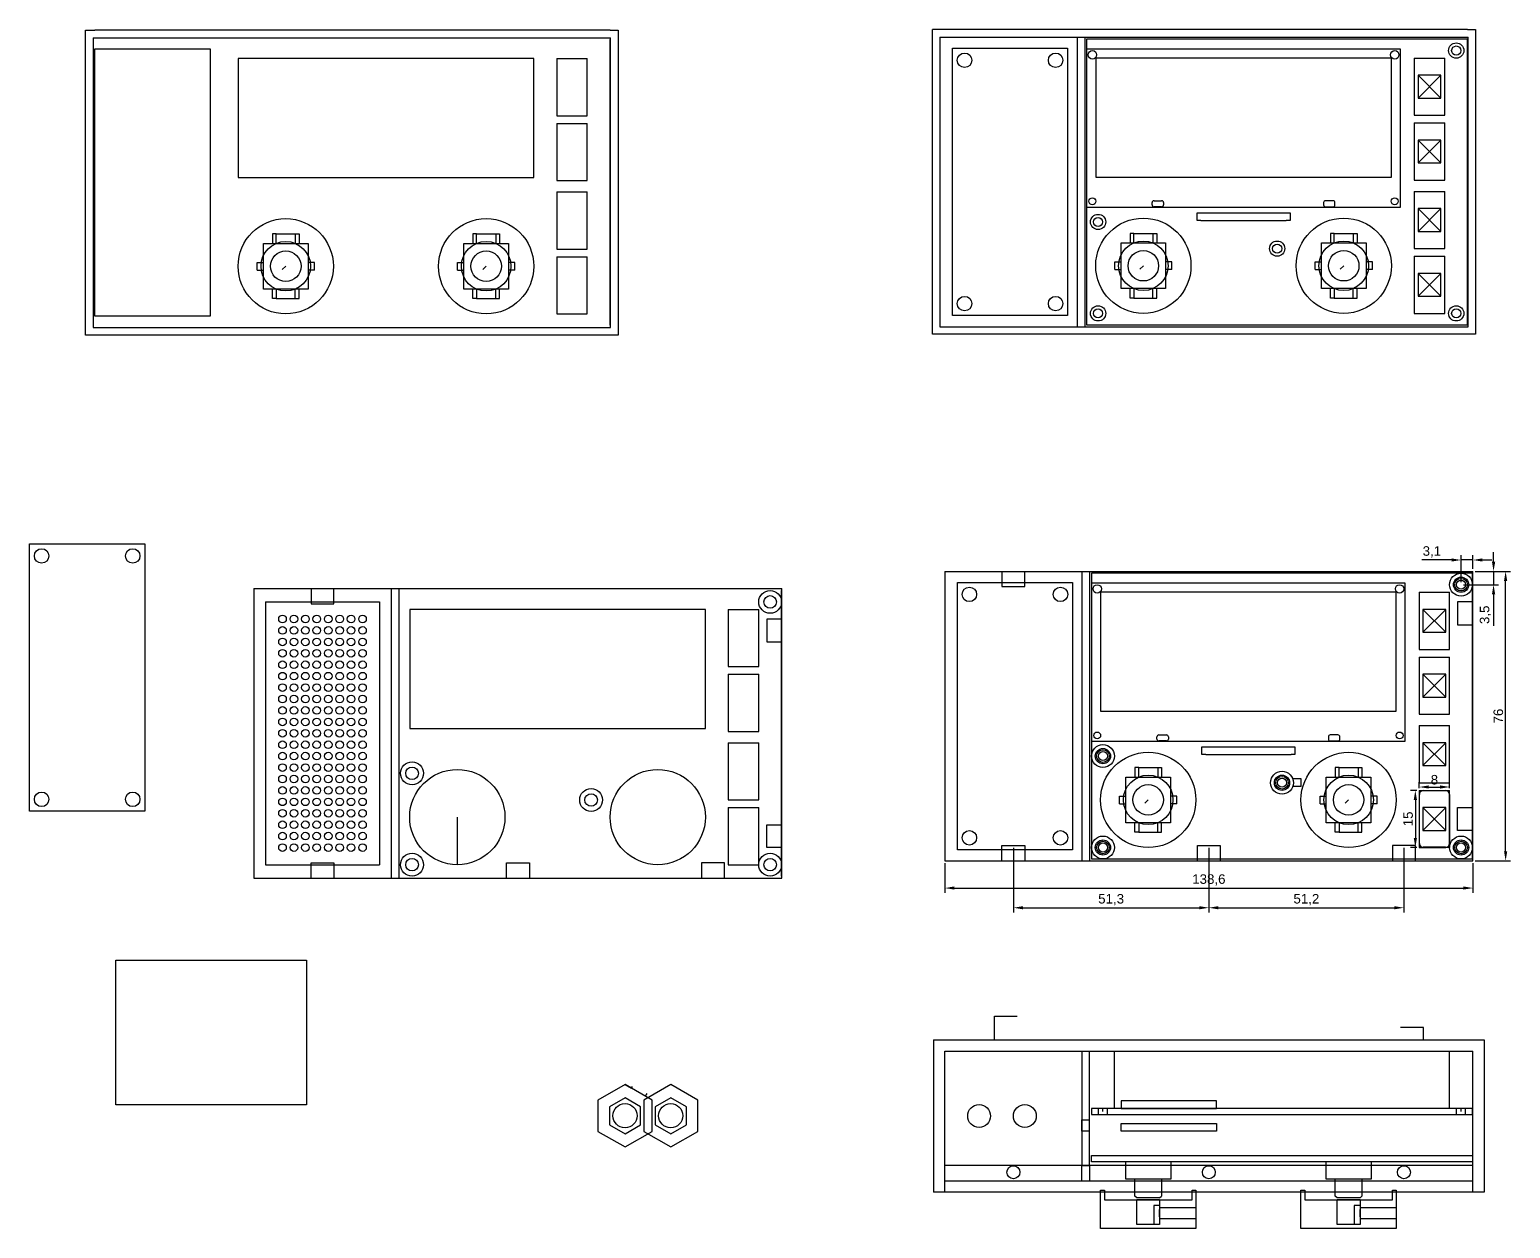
# Model space of a CAD drawing. Header units: millimetres. Extents: x 553 to 1191, y 572 to 952.
# Drawn here: x 553 to 941.6, y 572.1 to 886.8 of the extents above; entities that cross this region are included whole.
import ezdxf

# ---------------------------------------------------------------- set-up
doc = ezdxf.new("R2010")
doc.units = ezdxf.units.MM
doc.styles.get("Standard").update_dxf_attribs({"font": 'arial.ttf'})
doc.dimstyles.new('ISO-25', dxfattribs={"dimtxt": 2.5, "dimasz": 2.5, "dimexe": 1.25, "dimexo": 0.625, "dimtad": 1, "dimtxsty": 'Standard', "dimcen": 2.5, "dimadec": 0, "dimazin": 0, "dimtfac": 1, "dimtmove": 0, "dimatfit": 3, "dimfxl": 1, "dimarcsym": 0})

# ---------------------------------------------------------------- blocks, each defined once
blk = doc.blocks.new('*U3')
blk.add_circle((0, 0), 1)
blk = doc.blocks.new('*U4')
at = {"color": 0, "linetype": 'ByBlock', "lineweight": -2, "transparency": 16777216}
for p in [(0, 60), (3, 60), (6, 60), (9, 60), (12, 60), (15, 60), (18, 60), (21, 60), (0, 57), (0, 54), (3, 57), (3, 54), (6, 57), (6, 54), (9, 57), (9, 54), (12, 57), (12, 54), (15, 57), (15, 54), (18, 57), (18, 54), (21, 57), (21, 54), (0, 51), (3, 51), (6, 51), (9, 51), (12, 51), (15, 51), (18, 51), (21, 51), (0, 48), (3, 48), (6, 48), (9, 48), (12, 48), (15, 48), (18, 48), (21, 48), (0, 45), (0, 42), (3, 45), (3, 42), (6, 45), (6, 42), (9, 45), (9, 42), (12, 45), (12, 42), (15, 45), (15, 42), (18, 45), (18, 42), (21, 45), (21, 42), (0, 39), (3, 39), (6, 39), (9, 39), (12, 39), (15, 39), (18, 39), (21, 39), (0, 36), (3, 36), (6, 36), (9, 36), (12, 36), (15, 36), (18, 36), (21, 36), (0, 33), (3, 33), (6, 33), (9, 33), (12, 33), (15, 33), (18, 33), (21, 33), (0, 30), (0, 27), (3, 30), (3, 27), (6, 30), (6, 27), (9, 30), (9, 27), (12, 30), (12, 27), (15, 30), (15, 27), (18, 30), (18, 27), (21, 30), (21, 27), (0, 24), (3, 24), (6, 24), (9, 24), (12, 24), (15, 24), (18, 24), (21, 24), (0, 21), (3, 21), (6, 21), (9, 21), (12, 21), (15, 21), (18, 21), (21, 21), (0, 18), (0, 15), (3, 18), (3, 15), (6, 18), (6, 15), (9, 18), (9, 15), (12, 18), (12, 15), (15, 18), (15, 15), (18, 18), (18, 15), (21, 18), (21, 15), (0, 12), (3, 12), (6, 12), (9, 12), (12, 12), (15, 12), (18, 12), (21, 12), (0, 9), (3, 9), (6, 9), (9, 9), (12, 9), (15, 9), (18, 9), (21, 9), (0, 6), (0, 3), (3, 6), (3, 3), (6, 6), (6, 3), (9, 6), (9, 3), (12, 6), (12, 3), (15, 6), (15, 3), (18, 6), (18, 3), (21, 6), (21, 3), (0, 0), (3, 0), (6, 0), (9, 0), (12, 0), (15, 0), (18, 0), (21, 0)]:
    blk.add_blockref('*U3', p, dxfattribs=at)
blk = doc.blocks.new('*D5')
at = {"color": 0, "lineweight": -2, "transparency": 16777216}
for p, q in [((793.19, 667.97), (793.19, 660.19)), ((931.79, 667.97), (931.79, 660.19)), ((795.69, 661.44), (929.29, 661.44))]:
    blk.add_line(p, q, dxfattribs=at)
at = {"color": 0, "transparency": 16777216}
for points in [[(795.69, 661.86), (795.69, 661.03), (793.19, 661.44)], [(929.29, 661.86), (929.29, 661.03), (931.79, 661.44)]]:
    blk.add_solid(points, dxfattribs=at)
at = {"layer": 'Defpoints', "color": 0, "transparency": 16777216}
for p in [(793.19, 668.59), (931.79, 668.59), (931.79, 661.44)]:
    blk.add_point(p, dxfattribs=at)
at = {"color": 0, "transparency": 16777216, "insert": (862.49, 663.57), "char_height": 2.5, "attachment_point": 5}
blk.add_mtext('138,6', dxfattribs=at)
blk = doc.blocks.new('*D6')
at = {"color": 0, "lineweight": -2, "transparency": 16777216}
for p, q in [((932.41, 744.59), (941.63, 744.59)), ((940.38, 671.09), (940.38, 742.09)), ((932.41, 668.59), (941.63, 668.59))]:
    blk.add_line(p, q, dxfattribs=at)
at = {"color": 0, "transparency": 16777216}
for points in [[(939.97, 742.09), (940.8, 742.09), (940.38, 744.59)], [(939.97, 671.09), (940.8, 671.09), (940.38, 668.59)]]:
    blk.add_solid(points, dxfattribs=at)
at = {"layer": 'Defpoints', "color": 0, "transparency": 16777216}
for p in [(931.79, 744.59), (940.38, 744.59), (931.79, 668.59)]:
    blk.add_point(p, dxfattribs=at)
at = {"color": 0, "transparency": 16777216, "insert": (938.48, 706.59), "char_height": 2.5, "attachment_point": 5, "rotation": 90}
blk.add_mtext('76', dxfattribs=at)
blk = doc.blocks.new('*D9')
at = {"color": 0, "lineweight": -2, "transparency": 16777216}
for p, q in [((811.19, 671.97), (811.19, 655.02)), ((862.49, 671.97), (862.49, 655.02)), ((813.69, 656.27), (859.99, 656.27))]:
    blk.add_line(p, q, dxfattribs=at)
at = {"color": 0, "transparency": 16777216}
for points in [[(813.69, 656.69), (813.69, 655.86), (811.19, 656.27)], [(859.99, 656.69), (859.99, 655.86), (862.49, 656.27)]]:
    blk.add_solid(points, dxfattribs=at)
at = {"layer": 'Defpoints', "color": 0, "transparency": 16777216}
for p in [(811.19, 672.59), (862.49, 672.59), (862.49, 656.27)]:
    blk.add_point(p, dxfattribs=at)
at = {"color": 0, "transparency": 16777216, "insert": (836.84, 658.4), "char_height": 2.5, "attachment_point": 5}
blk.add_mtext('51,3', dxfattribs=at)
blk = doc.blocks.new('*D10')
at = {"color": 0, "lineweight": -2, "transparency": 16777216}
for p, q in [((862.49, 671.97), (862.49, 655.02)), ((913.69, 671.97), (913.69, 655.02)), ((864.99, 656.27), (911.19, 656.27))]:
    blk.add_line(p, q, dxfattribs=at)
at = {"color": 0, "transparency": 16777216}
for points in [[(864.99, 656.69), (864.99, 655.86), (862.49, 656.27)], [(911.19, 656.69), (911.19, 655.86), (913.69, 656.27)]]:
    blk.add_solid(points, dxfattribs=at)
at = {"layer": 'Defpoints', "color": 0, "transparency": 16777216}
for p in [(862.49, 672.59), (913.69, 672.59), (913.69, 656.27)]:
    blk.add_point(p, dxfattribs=at)
at = {"color": 0, "transparency": 16777216, "insert": (888.09, 658.4), "char_height": 2.5, "attachment_point": 5}
blk.add_mtext('51,2', dxfattribs=at)
blk = doc.blocks.new('*D11')
at = {"color": 0, "lineweight": -2, "transparency": 16777216}
for p, q in [((926.19, 747.57), (918.37, 747.57)), ((928.69, 741.71), (928.69, 748.82)), ((931.79, 747.57), (928.69, 747.57)), ((931.79, 745.21), (931.79, 748.82)), ((934.29, 747.57), (936.79, 747.57))]:
    blk.add_line(p, q, dxfattribs=at)
at = {"color": 0, "transparency": 16777216}
for points in [[(926.19, 747.99), (926.19, 747.16), (928.69, 747.57)], [(934.29, 747.99), (934.29, 747.16), (931.79, 747.57)]]:
    blk.add_solid(points, dxfattribs=at)
at = {"layer": 'Defpoints', "color": 0, "transparency": 16777216}
for p in [(928.69, 747.57), (931.79, 744.59), (928.69, 741.09)]:
    blk.add_point(p, dxfattribs=at)
at = {"color": 0, "transparency": 16777216, "insert": (921.03, 749.7), "char_height": 2.5, "attachment_point": 5}
blk.add_mtext('3,1', dxfattribs=at)
blk = doc.blocks.new('*D12')
at = {"color": 0, "lineweight": -2, "transparency": 16777216}
for p, q in [((937.22, 747.09), (937.22, 749.59)), ((932.41, 744.59), (938.47, 744.59)), ((937.22, 744.59), (937.22, 741.09)), ((929.31, 741.09), (938.47, 741.09)), ((937.22, 738.59), (937.22, 730.27))]:
    blk.add_line(p, q, dxfattribs=at)
at = {"color": 0, "transparency": 16777216}
for points in [[(936.8, 747.09), (937.64, 747.09), (937.22, 744.59)], [(936.8, 738.59), (937.64, 738.59), (937.22, 741.09)]]:
    blk.add_solid(points, dxfattribs=at)
at = {"layer": 'Defpoints', "color": 0, "transparency": 16777216}
for p in [(931.79, 744.59), (928.69, 741.09), (937.22, 741.09)]:
    blk.add_point(p, dxfattribs=at)
at = {"color": 0, "transparency": 16777216, "insert": (935.09, 733.18), "char_height": 2.5, "attachment_point": 5, "rotation": 90}
blk.add_mtext('3,5', dxfattribs=at)
blk = doc.blocks.new('*D14')
at = {"color": 0, "lineweight": -2, "transparency": 16777216}
for p, q in [((917.69, 687.71), (917.69, 689.22)), ((920.19, 687.97), (923.19, 687.97)), ((925.69, 687.71), (925.69, 689.22))]:
    blk.add_line(p, q, dxfattribs=at)
at = {"color": 0, "transparency": 16777216}
for points in [[(920.19, 688.39), (920.19, 687.56), (917.69, 687.97)], [(923.19, 688.39), (923.19, 687.56), (925.69, 687.97)]]:
    blk.add_solid(points, dxfattribs=at)
at = {"layer": 'Defpoints', "color": 0, "transparency": 16777216}
for p in [(925.69, 687.97), (917.69, 687.09), (925.69, 687.09)]:
    blk.add_point(p, dxfattribs=at)
at = {"color": 0, "transparency": 16777216, "insert": (921.69, 689.87), "char_height": 2.5, "attachment_point": 5}
blk.add_mtext('8', dxfattribs=at)
blk = doc.blocks.new('*D15')
at = {"color": 0, "lineweight": -2, "transparency": 16777216}
for p, q in [((917.06, 687.09), (915.44, 687.09)), ((916.69, 684.59), (916.69, 674.59)), ((917.06, 672.09), (915.44, 672.09))]:
    blk.add_line(p, q, dxfattribs=at)
at = {"color": 0, "transparency": 16777216}
for points in [[(916.27, 684.59), (917.11, 684.59), (916.69, 687.09)], [(916.27, 674.59), (917.11, 674.59), (916.69, 672.09)]]:
    blk.add_solid(points, dxfattribs=at)
at = {"layer": 'Defpoints', "color": 0, "transparency": 16777216}
for p in [(917.69, 687.09), (916.69, 672.09), (917.69, 672.09)]:
    blk.add_point(p, dxfattribs=at)
at = {"color": 0, "transparency": 16777216, "insert": (914.79, 679.59), "char_height": 2.5, "attachment_point": 5, "rotation": 90}
blk.add_mtext('15', dxfattribs=at)

msp = doc.modelspace()

# ---------------------------------------------------------------- linework, layer by layer
for p, q in [((567.627, 806.608), (567.627, 886.694)), ((567.627, 886.694), (570.127, 886.694)), ((705.327, 886.694), (570.127, 886.694)), ((705.327, 886.694), (707.427, 886.694)), ((707.427, 886.694), (707.427, 809.108)), ((930.418, 886.817), (789.918, 886.817)), ((789.918, 806.821), (789.918, 886.817)), ((930.418, 886.817), (932.518, 886.817)), ((932.518, 886.817), (932.518, 809.231)), ((569.627, 884.694), (705.427, 884.694)), ((569.627, 884.694), (569.627, 808.608)), ((705.327, 809.194), (705.327, 884.194)), ((705.427, 808.608), (705.427, 884.694)), ((791.918, 884.817), (930.518, 884.817)), ((791.918, 884.817), (791.918, 808.821)), ((827.918, 884.817), (827.918, 808.821)), ((829.918, 884.817), (829.918, 808.821)), ((830.418, 884.317), (830.418, 809.317)), ((930.418, 884.317), (830.418, 884.317)), ((930.418, 809.317), (930.418, 884.317)), ((930.518, 808.821), (930.518, 884.817)), ((570.127, 881.794), (600.327, 881.794)), ((570.127, 811.594), (570.127, 881.794)), ((600.327, 881.794), (600.327, 811.594)), ((685.307, 879.194), (607.707, 879.194)), ((607.707, 879.194), (607.707, 847.994)), ((685.307, 847.994), (685.307, 879.194)), ((691.327, 879.194), (699.327, 879.194)), ((691.327, 879.194), (691.327, 864.194)), ((699.327, 864.194), (699.327, 879.194)), ((795.218, 881.917), (825.418, 881.917)), ((795.218, 811.717), (795.218, 881.917)), ((825.418, 881.917), (825.418, 811.717)), ((912.778, 881.697), (830.418, 881.697)), ((830.418, 881.697), (830.418, 840.237)), ((910.398, 879.317), (832.798, 879.317)), ((832.798, 879.317), (832.798, 848.117)), ((910.398, 848.117), (910.398, 879.317)), ((912.778, 840.237), (912.778, 881.697)), ((916.418, 879.317), (924.418, 879.317)), ((916.418, 879.317), (916.418, 864.317)), ((924.418, 864.317), (924.418, 879.317)), ((923.418, 874.817), (917.418, 874.817)), ((917.418, 874.817), (917.418, 868.817)), ((923.418, 868.817), (917.418, 874.817)), ((917.418, 868.817), (923.418, 874.817)), ((923.418, 868.817), (923.418, 874.817)), ((917.418, 868.817), (923.418, 868.817)), ((691.327, 864.194), (699.327, 864.194)), ((691.327, 864.194), (699.327, 864.194)), ((916.418, 864.317), (924.418, 864.317)), ((916.418, 864.317), (924.418, 864.317)), ((691.327, 862.194), (699.327, 862.194)), ((691.327, 862.194), (691.327, 847.194)), ((699.327, 847.194), (699.327, 862.194)), ((916.418, 862.317), (924.418, 862.317)), ((916.418, 862.317), (916.418, 847.317)), ((924.418, 847.317), (924.418, 862.317)), ((923.418, 857.817), (917.418, 857.817)), ((917.418, 857.817), (917.418, 851.817)), ((923.418, 851.817), (917.418, 857.817)), ((917.418, 851.817), (923.418, 857.817)), ((923.418, 851.817), (923.418, 857.817)), ((917.418, 851.817), (923.418, 851.817)), ((607.707, 847.994), (685.307, 847.994)), ((832.798, 848.117), (910.398, 848.117)), ((916.418, 847.317), (924.418, 847.317)), ((916.418, 847.317), (924.418, 847.317)), ((691.327, 847.194), (699.327, 847.194)), ((691.327, 847.194), (699.327, 847.194)), ((691.327, 844.194), (699.327, 844.194)), ((691.327, 844.194), (691.327, 829.194)), ((699.327, 829.194), (699.327, 844.194)), ((916.418, 844.317), (924.418, 844.317)), ((916.418, 844.317), (916.418, 829.317)), ((924.418, 829.317), (924.418, 844.317)), ((830.418, 840.237), (912.778, 840.237)), ((847.598, 840.787), (847.598, 841.387)), ((848.098, 841.887), (850.098, 841.887)), ((850.098, 840.287), (848.098, 840.287)), ((850.598, 841.387), (850.598, 840.787)), ((892.598, 841.387), (892.598, 840.787)), ((895.098, 841.887), (893.098, 841.887)), ((893.098, 840.287), (895.098, 840.287)), ((895.598, 840.787), (895.598, 841.387)), ((923.418, 839.817), (917.418, 839.817)), ((917.418, 839.817), (917.418, 833.817)), ((923.418, 833.817), (917.418, 839.817)), ((917.418, 833.817), (923.418, 839.817)), ((923.418, 833.817), (923.418, 839.817)), ((859.398, 836.737), (859.398, 838.737)), ((859.398, 838.737), (883.798, 838.737)), ((860.398, 836.737), (859.398, 836.737)), ((860.398, 836.737), (882.798, 836.737)), ((883.798, 836.737), (882.798, 836.737)), ((883.798, 838.737), (883.798, 836.737)), ((617.707, 833.194), (616.707, 833.194)), ((616.707, 833.194), (616.707, 830.694)), ((617.707, 830.694), (617.707, 833.194)), ((617.707, 833.194), (622.707, 833.194)), ((622.707, 833.194), (622.707, 830.694)), ((622.707, 833.194), (623.707, 833.194)), ((623.707, 833.194), (623.707, 830.694)), ((670.307, 833.194), (669.307, 833.194)), ((669.307, 833.194), (669.307, 830.694)), ((670.307, 830.694), (670.307, 833.194)), ((670.307, 833.194), (675.307, 833.194)), ((675.307, 833.194), (675.307, 830.694)), ((675.307, 833.194), (676.307, 833.194)), ((676.307, 833.194), (676.307, 830.694)), ((842.798, 833.317), (841.798, 833.317)), ((841.798, 833.317), (841.798, 830.817)), ((842.798, 830.817), (842.798, 833.317)), ((842.798, 833.317), (847.798, 833.317)), ((847.798, 833.317), (847.798, 830.817)), ((847.798, 833.317), (848.798, 833.317)), ((848.798, 833.317), (848.798, 830.817)), ((895.398, 833.317), (894.398, 833.317)), ((894.398, 833.317), (894.398, 830.817)), ((895.398, 830.817), (895.398, 833.317)), ((895.398, 833.317), (900.398, 833.317)), ((900.398, 833.317), (900.398, 830.817)), ((900.398, 833.317), (901.398, 833.317)), ((901.398, 833.317), (901.398, 830.817)), ((917.418, 833.817), (923.418, 833.817)), ((614.357, 830.694), (626.057, 830.694)), ((614.357, 818.694), (614.357, 830.694)), ((626.057, 830.694), (626.057, 818.694)), ((666.957, 830.694), (678.657, 830.694)), ((666.957, 818.694), (666.957, 830.694)), ((678.657, 830.694), (678.657, 818.694)), ((691.327, 829.194), (699.327, 829.194)), ((691.327, 829.194), (699.327, 829.194)), ((839.448, 830.817), (851.148, 830.817)), ((839.448, 818.817), (839.448, 830.817)), ((851.148, 830.817), (851.148, 818.817)), ((892.048, 830.817), (903.748, 830.817)), ((892.048, 818.817), (892.048, 830.817)), ((903.748, 830.817), (903.748, 818.817)), ((916.418, 829.317), (924.418, 829.317)), ((916.418, 829.317), (924.418, 829.317)), ((612.707, 823.694), (612.707, 825.694)), ((612.707, 825.694), (614.357, 825.694)), ((620.207, 824.694), (619.291, 823.814)), ((627.707, 825.694), (626.057, 825.694)), ((627.707, 823.694), (627.707, 825.694)), ((665.307, 823.694), (665.307, 825.694)), ((665.307, 825.694), (666.957, 825.694)), ((672.807, 824.694), (671.891, 823.814)), ((680.307, 825.694), (678.657, 825.694)), ((680.307, 823.694), (680.307, 825.694)), ((691.327, 827.194), (699.327, 827.194)), ((691.327, 827.194), (691.327, 812.194)), ((699.327, 812.194), (699.327, 827.194)), ((837.798, 823.817), (837.798, 825.817)), ((837.798, 825.817), (839.448, 825.817)), ((845.298, 824.817), (844.382, 823.937)), ((852.798, 825.817), (851.148, 825.817)), ((852.798, 823.817), (852.798, 825.817)), ((890.398, 823.817), (890.398, 825.817)), ((890.398, 825.817), (892.048, 825.817)), ((897.898, 824.817), (896.982, 823.937)), ((905.398, 825.817), (903.748, 825.817)), ((905.398, 823.817), (905.398, 825.817)), ((916.418, 827.317), (924.418, 827.317)), ((916.418, 827.317), (916.418, 812.317)), ((924.418, 812.317), (924.418, 827.317)), ((612.707, 823.694), (614.357, 823.694)), ((627.707, 823.694), (626.057, 823.694)), ((665.307, 823.694), (666.957, 823.694)), ((680.307, 823.694), (678.657, 823.694)), ((837.798, 823.817), (839.448, 823.817)), ((852.798, 823.817), (851.148, 823.817)), ((890.398, 823.817), (892.048, 823.817)), ((905.398, 823.817), (903.748, 823.817)), ((923.418, 822.817), (917.418, 822.817)), ((917.418, 822.817), (917.418, 816.817)), ((923.418, 816.817), (917.418, 822.817)), ((917.418, 816.817), (923.418, 822.817)), ((923.418, 816.817), (923.418, 822.817)), ((626.057, 818.694), (614.357, 818.694)), ((616.707, 816.194), (616.707, 818.694)), ((617.707, 816.194), (616.707, 816.194)), ((617.707, 818.694), (617.707, 816.194)), ((617.707, 816.194), (622.707, 816.194)), ((622.707, 816.194), (622.707, 818.694)), ((622.707, 816.194), (623.707, 816.194)), ((623.707, 816.194), (623.707, 818.694)), ((678.657, 818.694), (666.957, 818.694)), ((669.307, 816.194), (669.307, 818.694)), ((670.307, 816.194), (669.307, 816.194)), ((670.307, 818.694), (670.307, 816.194)), ((670.307, 816.194), (675.307, 816.194)), ((675.307, 816.194), (675.307, 818.694)), ((675.307, 816.194), (676.307, 816.194)), ((676.307, 816.194), (676.307, 818.694)), ((851.148, 818.817), (839.448, 818.817)), ((841.798, 816.317), (841.798, 818.817)), ((842.798, 816.317), (841.798, 816.317)), ((842.798, 818.817), (842.798, 816.317)), ((842.798, 816.317), (847.798, 816.317)), ((847.798, 816.317), (847.798, 818.817)), ((847.798, 816.317), (848.798, 816.317)), ((848.798, 816.317), (848.798, 818.817)), ((903.748, 818.817), (892.048, 818.817)), ((894.398, 816.317), (894.398, 818.817)), ((895.398, 816.317), (894.398, 816.317)), ((895.398, 818.817), (895.398, 816.317)), ((895.398, 816.317), (900.398, 816.317)), ((900.398, 816.317), (900.398, 818.817)), ((900.398, 816.317), (901.398, 816.317)), ((901.398, 816.317), (901.398, 818.817)), ((917.418, 816.817), (923.418, 816.817)), ((916.418, 812.317), (924.418, 812.317)), ((569.627, 808.608), (705.427, 808.608)), ((600.327, 811.594), (570.127, 811.594)), ((691.327, 812.194), (699.327, 812.194)), ((707.427, 809.108), (707.427, 806.608)), ((791.918, 808.821), (930.518, 808.821)), ((825.418, 811.717), (795.218, 811.717)), ((830.418, 809.317), (930.418, 809.317)), ((932.518, 809.231), (932.518, 806.821)), ((570.127, 806.608), (567.627, 806.608)), ((707.427, 806.608), (570.127, 806.608)), ((932.518, 806.821), (789.918, 806.821)), ((552.973, 751.785), (583.173, 751.785)), ((552.973, 681.585), (552.973, 751.785)), ((583.173, 751.785), (583.173, 681.585)), ((793.189, 744.587), (931.789, 744.587)), ((793.189, 744.587), (793.189, 668.591)), ((808.189, 744.587), (808.189, 740.587)), ((814.189, 740.587), (814.189, 744.587)), ((829.189, 744.587), (829.189, 668.591)), ((831.189, 744.587), (831.189, 668.591)), ((831.689, 744.087), (831.689, 669.087)), ((931.689, 744.087), (831.689, 744.087)), ((931.689, 669.087), (931.689, 744.087)), ((931.789, 668.591), (931.789, 744.587)), ((611.85, 740.071), (750.45, 740.071)), ((611.85, 740.071), (611.85, 664.075)), ((626.85, 740.071), (626.85, 736.071)), ((632.85, 736.071), (632.85, 740.071)), ((647.85, 740.071), (647.85, 664.075)), ((649.85, 740.071), (649.85, 664.075)), ((750.35, 664.571), (750.35, 739.571)), ((750.45, 664.075), (750.45, 740.071)), ((796.489, 741.687), (826.689, 741.687)), ((796.489, 671.487), (796.489, 741.687)), ((808.189, 740.587), (814.189, 740.587)), ((826.689, 741.687), (826.689, 671.487)), ((914.049, 741.467), (831.689, 741.467)), ((831.689, 741.467), (831.689, 700.007)), ((911.669, 739.087), (834.069, 739.087)), ((834.069, 739.087), (834.069, 707.887)), ((911.669, 707.887), (911.669, 739.087)), ((914.049, 700.007), (914.049, 741.467)), ((917.689, 739.087), (925.689, 739.087)), ((917.689, 739.087), (917.689, 724.087)), ((925.689, 724.087), (925.689, 739.087)), ((614.85, 736.575), (614.85, 667.575)), ((614.85, 736.575), (644.85, 736.575)), ((626.85, 736.071), (632.85, 736.071)), ((644.85, 736.575), (644.85, 667.571)), ((730.33, 734.571), (652.73, 734.571)), ((652.73, 734.571), (652.73, 703.371)), ((730.33, 703.371), (730.33, 734.571)), ((736.35, 734.571), (744.35, 734.571)), ((736.35, 734.571), (736.35, 719.571)), ((744.35, 719.571), (744.35, 734.571)), ((924.689, 734.587), (918.689, 734.587)), ((918.689, 734.587), (918.689, 728.587)), ((924.689, 728.587), (918.689, 734.587)), ((918.689, 728.587), (924.689, 734.587)), ((924.689, 728.587), (924.689, 734.587)), ((931.789, 736.587), (927.789, 736.587)), ((927.789, 736.587), (927.789, 730.587)), ((750.45, 732.071), (746.45, 732.071)), ((746.45, 732.071), (746.45, 726.071)), ((918.689, 728.587), (924.689, 728.587)), ((927.789, 730.587), (931.789, 730.587)), ((746.45, 726.071), (750.45, 726.071)), ((917.689, 724.087), (925.689, 724.087)), ((917.689, 724.087), (925.689, 724.087)), ((736.35, 719.571), (744.35, 719.571)), ((736.35, 719.571), (744.35, 719.571)), ((917.689, 722.087), (925.689, 722.087)), ((917.689, 722.087), (917.689, 707.087)), ((925.689, 707.087), (925.689, 722.087)), ((736.35, 717.571), (744.35, 717.571)), ((736.35, 717.571), (736.35, 702.571)), ((744.35, 702.571), (744.35, 717.571)), ((924.689, 717.587), (918.689, 717.587)), ((918.689, 717.587), (918.689, 711.587)), ((924.689, 711.587), (918.689, 717.587)), ((918.689, 711.587), (924.689, 717.587)), ((924.689, 711.587), (924.689, 717.587)), ((918.689, 711.587), (924.689, 711.587)), ((834.069, 707.887), (911.669, 707.887)), ((917.689, 707.087), (925.689, 707.087)), ((917.689, 707.087), (925.689, 707.087)), ((917.689, 704.087), (925.689, 704.087)), ((917.689, 704.087), (917.689, 689.087)), ((925.689, 689.087), (925.689, 704.087)), ((652.73, 703.371), (730.33, 703.371)), ((736.35, 702.571), (744.35, 702.571)), ((736.35, 702.571), (744.35, 702.571)), ((831.689, 700.007), (914.049, 700.007)), ((848.869, 700.557), (848.869, 701.157)), ((849.369, 701.657), (851.369, 701.657)), ((851.369, 700.057), (849.369, 700.057)), ((851.869, 701.157), (851.869, 700.557)), ((893.869, 701.157), (893.869, 700.557)), ((896.369, 701.657), (894.369, 701.657)), ((894.369, 700.057), (896.369, 700.057)), ((896.869, 700.557), (896.869, 701.157)), ((736.35, 699.571), (744.35, 699.571)), ((736.35, 699.571), (736.35, 684.571)), ((744.35, 684.571), (744.35, 699.571)), ((860.669, 696.507), (860.669, 698.507)), ((860.669, 698.507), (885.069, 698.507)), ((861.669, 696.507), (860.669, 696.507)), ((861.669, 696.507), (884.069, 696.507)), ((885.069, 696.507), (884.069, 696.507)), ((885.069, 698.507), (885.069, 696.507)), ((924.689, 699.587), (918.689, 699.587)), ((918.689, 699.587), (918.689, 693.587)), ((924.689, 693.587), (918.689, 699.587)), ((918.689, 693.587), (924.689, 699.587)), ((924.689, 693.587), (924.689, 699.587)), ((844.069, 693.087), (843.069, 693.087)), ((843.069, 693.087), (843.069, 690.587)), ((844.069, 690.587), (844.069, 693.087)), ((844.069, 693.087), (849.069, 693.087)), ((849.069, 693.087), (849.069, 690.587)), ((849.069, 693.087), (850.069, 693.087)), ((850.069, 693.087), (850.069, 690.587)), ((896.669, 693.087), (895.669, 693.087)), ((895.669, 693.087), (895.669, 690.587)), ((896.669, 690.587), (896.669, 693.087)), ((896.669, 693.087), (901.669, 693.087)), ((901.669, 693.087), (901.669, 690.587)), ((901.669, 693.087), (902.669, 693.087)), ((902.669, 693.087), (902.669, 690.587)), ((918.689, 693.587), (924.689, 693.587)), ((840.719, 690.587), (852.419, 690.587)), ((840.719, 678.587), (840.719, 690.587)), ((852.419, 690.587), (852.419, 678.587)), ((886.689, 690.087), (884.518, 690.087)), ((886.689, 688.087), (884.518, 688.087)), ((886.689, 688.087), (886.689, 690.087)), ((893.319, 690.587), (905.019, 690.587)), ((893.319, 678.587), (893.319, 690.587)), ((905.019, 690.587), (905.019, 678.587)), ((917.689, 689.087), (925.689, 689.087)), ((917.689, 689.087), (925.689, 689.087)), ((736.35, 684.571), (744.35, 684.571)), ((736.35, 684.571), (744.35, 684.571)), ((839.069, 683.587), (839.069, 685.587)), ((839.069, 685.587), (840.719, 685.587)), ((846.569, 684.587), (845.654, 683.707)), ((854.069, 685.587), (852.419, 685.587)), ((854.069, 683.587), (854.069, 685.587)), ((891.669, 683.587), (891.669, 685.587)), ((891.669, 685.587), (893.319, 685.587)), ((899.169, 684.587), (898.254, 683.707)), ((906.669, 685.587), (905.019, 685.587)), ((906.669, 683.587), (906.669, 685.587)), ((917.689, 687.087), (925.689, 687.087)), ((917.689, 687.087), (917.689, 672.087)), ((917.739, 673.137), (917.739, 686.037)), ((918.739, 687.037), (924.639, 687.037)), ((925.639, 686.037), (925.639, 673.137)), ((925.689, 673.087), (925.689, 687.087)), ((583.173, 681.585), (552.973, 681.585)), ((736.35, 682.571), (744.35, 682.571)), ((736.35, 682.571), (736.35, 667.571)), ((744.35, 667.571), (744.35, 682.571)), ((839.069, 683.587), (840.719, 683.587)), ((854.069, 683.587), (852.419, 683.587)), ((891.669, 683.587), (893.319, 683.587)), ((906.669, 683.587), (905.019, 683.587)), ((924.689, 682.587), (918.689, 682.587)), ((918.689, 682.587), (918.689, 676.587)), ((924.689, 676.587), (918.689, 682.587)), ((918.689, 676.587), (924.689, 682.587)), ((924.689, 676.587), (924.689, 682.587)), ((927.789, 676.591), (927.789, 682.591)), ((927.789, 682.591), (931.789, 682.591)), ((665.23, 680.071), (665.23, 667.571)), ((746.45, 672.075), (746.45, 678.075)), ((746.45, 678.075), (750.45, 678.075)), ((852.419, 678.587), (840.719, 678.587)), ((843.069, 676.087), (843.069, 678.587)), ((844.069, 678.587), (844.069, 676.087)), ((849.069, 676.087), (849.069, 678.587)), ((850.069, 676.087), (850.069, 678.587)), ((905.019, 678.587), (893.319, 678.587)), ((895.669, 676.087), (895.669, 678.587)), ((896.669, 678.587), (896.669, 676.087)), ((901.669, 676.087), (901.669, 678.587)), ((902.669, 676.087), (902.669, 678.587)), ((918.689, 676.587), (924.689, 676.587)), ((931.789, 676.591), (927.789, 676.591)), ((808.189, 668.591), (808.189, 672.591)), ((808.189, 672.591), (814.189, 672.591)), ((814.189, 672.591), (814.189, 668.591)), ((844.069, 676.087), (843.069, 676.087)), ((844.069, 676.087), (849.069, 676.087)), ((849.069, 676.087), (850.069, 676.087)), ((859.489, 668.591), (859.489, 672.591)), ((859.489, 672.591), (865.489, 672.591)), ((865.489, 672.591), (865.489, 668.591)), ((896.669, 676.087), (895.669, 676.087)), ((896.669, 676.087), (901.669, 676.087)), ((901.669, 676.087), (902.669, 676.087)), ((916.689, 672.591), (910.689, 672.591)), ((910.689, 672.591), (910.689, 668.591)), ((916.689, 668.591), (916.689, 672.591)), ((925.689, 673.087), (925.689, 672.087)), ((750.45, 672.075), (746.45, 672.075)), ((793.189, 668.591), (931.789, 668.591)), ((793.189, 668.591), (829.189, 668.591)), ((826.689, 671.487), (796.489, 671.487)), ((831.689, 669.087), (931.689, 669.087)), ((917.689, 672.087), (924.689, 672.087)), ((924.639, 672.137), (918.739, 672.137)), ((925.689, 672.087), (924.689, 672.087)), ((614.85, 667.575), (644.85, 667.575)), ((626.85, 664.075), (626.85, 668.075)), ((626.85, 668.075), (632.85, 668.075)), ((632.85, 668.075), (632.85, 664.075)), ((678.15, 664.075), (678.15, 668.075)), ((678.15, 668.075), (684.15, 668.075)), ((684.15, 668.075), (684.15, 664.075)), ((735.35, 668.075), (729.35, 668.075)), ((729.35, 668.075), (729.35, 664.075)), ((735.35, 664.075), (735.35, 668.075)), ((736.35, 667.571), (744.35, 667.571)), ((611.85, 664.075), (750.45, 664.075)), ((611.85, 664.075), (647.85, 664.075)), ((575.607, 642.521), (625.607, 642.521)), ((575.607, 604.521), (575.607, 642.521)), ((625.607, 642.521), (625.607, 604.521)), ((806.189, 621.591), (806.189, 627.798)), ((806.189, 627.798), (812.189, 627.798)), ((918.789, 624.857), (912.789, 624.857)), ((918.789, 621.591), (918.789, 624.857)), ((790.189, 621.591), (934.789, 621.591)), ((790.189, 621.591), (790.189, 581.591)), ((793.189, 581.591), (793.189, 618.591)), ((793.189, 618.591), (931.789, 618.591)), ((829.189, 618.591), (829.189, 588.591)), ((831.189, 588.591), (831.189, 618.591)), ((837.689, 603.591), (837.689, 618.591)), ((925.689, 603.591), (925.689, 618.591)), ((931.789, 581.591), (931.789, 618.591)), ((934.789, 621.591), (934.789, 581.591)), ((625.607, 604.521), (575.607, 604.521)), ((931.689, 603.591), (831.689, 603.591)), ((831.689, 603.591), (831.689, 601.991)), ((833.489, 601.991), (833.489, 603.591)), ((834.689, 602.791), (834.689, 603.591)), ((835.889, 601.991), (835.889, 603.591)), ((864.489, 605.591), (839.489, 605.591)), ((839.489, 605.591), (839.489, 603.591)), ((839.489, 603.591), (864.489, 603.591)), ((864.489, 603.591), (864.489, 605.591)), ((927.489, 601.991), (927.489, 603.591)), ((928.689, 602.791), (928.689, 603.591)), ((929.889, 601.991), (929.889, 603.591)), ((931.689, 601.991), (931.689, 603.591)), ((829.189, 597.591), (829.189, 600.591)), ((829.189, 600.591), (831.189, 600.591)), ((831.689, 601.991), (931.689, 601.991)), ((839.489, 599.591), (864.489, 599.591)), ((839.489, 597.591), (839.489, 599.591)), ((864.489, 599.591), (864.489, 597.591)), ((831.189, 597.591), (829.189, 597.591)), ((864.489, 597.591), (839.489, 597.591)), ((831.689, 589.591), (831.689, 591.191)), ((831.689, 591.191), (931.689, 591.191)), ((931.689, 591.191), (931.689, 589.591)), ((931.789, 588.591), (793.189, 588.591)), ((829.189, 584.591), (829.189, 588.591)), ((829.189, 588.591), (831.189, 588.591)), ((831.189, 588.591), (831.189, 584.591)), ((931.689, 589.591), (831.689, 589.591)), ((840.569, 589.591), (840.569, 585.091)), ((852.569, 585.091), (852.569, 589.591)), ((893.169, 589.591), (893.169, 585.091)), ((905.169, 585.091), (905.169, 589.591)), ((931.789, 584.591), (931.789, 588.591)), ((793.189, 581.591), (793.189, 584.591)), ((793.189, 584.591), (931.789, 584.591)), ((840.569, 585.091), (852.569, 585.091)), ((843.069, 580.591), (843.069, 585.091)), ((850.069, 585.091), (850.069, 580.591)), ((893.169, 585.091), (905.169, 585.091)), ((895.669, 580.591), (895.669, 585.091)), ((902.669, 585.091), (902.669, 580.591)), ((931.789, 581.591), (931.789, 584.591)), ((934.789, 581.591), (790.189, 581.591)), ((834.069, 572.091), (834.069, 582.091)), ((834.069, 582.091), (835.069, 582.091)), ((835.069, 582.091), (835.069, 579.591)), ((835.069, 579.591), (858.069, 579.591)), ((843.569, 580.091), (843.069, 580.591)), ((849.569, 580.091), (843.569, 580.091)), ((843.569, 573.091), (843.569, 579.591)), ((849.569, 579.591), (843.569, 579.591)), ((843.569, 573.091), (843.569, 579.591)), ((849.569, 580.091), (850.069, 580.591)), ((849.569, 579.591), (849.569, 578.091)), ((849.569, 579.591), (849.569, 573.091)), ((858.069, 579.591), (858.069, 582.091)), ((858.069, 582.091), (859.069, 582.091)), ((859.069, 582.091), (859.069, 572.091)), ((886.669, 572.091), (886.669, 582.091)), ((886.669, 582.091), (887.669, 582.091)), ((887.669, 582.091), (887.669, 579.591)), ((887.669, 579.591), (910.669, 579.591)), ((896.169, 580.091), (895.669, 580.591)), ((902.169, 580.091), (896.169, 580.091)), ((896.169, 573.091), (896.169, 579.591)), ((902.169, 579.591), (896.169, 579.591)), ((896.169, 573.091), (896.169, 579.591)), ((902.169, 580.091), (902.669, 580.591)), ((902.169, 579.591), (902.169, 578.091)), ((902.169, 579.591), (902.169, 573.091)), ((910.669, 579.591), (910.669, 582.091)), ((910.669, 582.091), (911.669, 582.091)), ((911.669, 582.091), (911.669, 572.091)), ((849.569, 578.091), (848.069, 578.091)), ((848.069, 578.091), (848.069, 573.091)), ((849.569, 577.591), (859.069, 577.591)), ((849.569, 575.091), (849.569, 577.091)), ((902.169, 578.091), (900.669, 578.091)), ((900.669, 578.091), (900.669, 573.091)), ((902.169, 577.591), (911.669, 577.591)), ((902.169, 575.091), (902.169, 577.091)), ((859.069, 572.091), (834.069, 572.091)), ((848.069, 573.091), (843.569, 573.091)), ((849.569, 573.091), (843.569, 573.091)), ((859.069, 574.591), (849.569, 574.591)), ((911.669, 572.091), (886.669, 572.091)), ((900.669, 573.091), (896.169, 573.091)), ((902.169, 573.091), (896.169, 573.091)), ((911.669, 574.591), (902.169, 574.591))]:
    msp.add_line(p, q)
at = {"ltscale": 0.1, "transparency": 33554687}
for p, q in [((709.253, 609.865), (710.985, 608.865)), ((710.985, 608.865), (711.25, 609.324)), ((714.621, 606.766), (715.042, 607.496))]:
    msp.add_line(p, q, dxfattribs=at)
for points in [[(709.253, 609.865), (702.153, 605.766), (702.153, 597.568), (709.253, 593.468), (716.353, 597.568), (716.353, 605.766)], [(709.253, 606.401), (705.153, 604.034), (705.153, 599.3), (709.253, 596.932), (713.353, 599.3), (713.353, 604.034)], [(721.253, 609.865), (714.153, 605.766), (714.153, 597.568), (721.253, 593.468), (728.353, 597.568), (728.353, 605.766)], [(721.253, 606.401), (717.153, 604.034), (717.153, 599.3), (721.253, 596.932), (725.353, 599.3), (725.353, 604.034)]]:
    msp.add_lwpolyline(points, close=True, dxfattribs=at)
for centre, radius in [((927.418, 881.317), 2), ((927.418, 881.317), 1.2), ((798.368, 878.767), 1.9), ((822.268, 878.767), 1.9), ((831.918, 880.197), 1.1), ((911.278, 880.197), 1.1), ((831.918, 841.737), 0.9), ((911.278, 841.737), 0.9), ((620.207, 824.694), 12.5), ((672.807, 824.694), 12.5), ((833.418, 836.317), 2), ((833.418, 836.317), 1.2), ((845.298, 824.817), 12.5), ((897.898, 824.817), 12.5), ((620.207, 824.694), 6.5), ((620.207, 824.694), 4), ((672.807, 824.694), 6.5), ((672.807, 824.694), 4), ((845.298, 824.817), 6.5), ((845.298, 824.817), 4), ((880.418, 829.317), 2), ((880.418, 829.317), 1.2), ((897.898, 824.817), 6.5), ((897.898, 824.817), 4), ((798.368, 814.867), 1.9), ((822.268, 814.867), 1.9), ((833.418, 812.317), 2), ((833.418, 812.317), 1.2), ((927.418, 812.317), 2), ((927.418, 812.317), 1.2), ((556.123, 748.635), 1.9), ((580.023, 748.635), 1.9), ((928.689, 741.087), 2), ((799.639, 738.537), 1.9), ((823.539, 738.537), 1.9), ((833.189, 739.967), 1.1), ((912.549, 739.967), 1.1), ((928.689, 741.087), 1.2), ((833.189, 701.507), 0.9), ((912.549, 701.507), 0.9), ((834.689, 696.087), 2), ((834.689, 696.087), 1.2), ((846.569, 684.587), 12.5), ((899.169, 684.587), 12.5), ((665.23, 680.071), 12.5), ((717.83, 680.071), 12.5), ((846.569, 684.587), 6.5), ((846.569, 684.587), 4), ((881.689, 689.087), 2), ((881.689, 689.087), 1.2), ((899.169, 684.587), 6.5), ((899.169, 684.587), 4), ((556.123, 684.735), 1.9), ((580.023, 684.735), 1.9), ((799.639, 674.637), 1.9), ((823.539, 674.637), 1.9), ((834.689, 672.087), 2), ((834.689, 672.087), 1.2), ((928.689, 672.087), 2), ((928.689, 672.087), 1.2), ((709.253, 601.667), 3.175), ((721.253, 601.667), 3.175), ((802.189, 601.591), 3), ((814.189, 601.591), 3), ((811.189, 586.841), 1.7), ((862.489, 586.841), 1.7), ((913.689, 586.841), 1.7)]:
    msp.add_circle(centre, radius)
at = {"color": 32, "true_color": 0xcd6928}
for centre, radius in [((928.689, 741.087), 3), ((928.689, 741.087), 1.65), ((747.35, 736.571), 3), ((747.35, 736.571), 1.65), ((834.689, 696.087), 3), ((834.689, 696.087), 1.65), ((653.35, 691.571), 3), ((653.35, 691.571), 1.65), ((881.689, 689.087), 3), ((881.689, 689.087), 1.65), ((700.35, 684.571), 3), ((700.35, 684.571), 1.65), ((834.689, 672.087), 3), ((834.689, 672.087), 1.65), ((928.689, 672.087), 3), ((928.689, 672.087), 1.65), ((653.35, 667.571), 3), ((653.35, 667.571), 1.65), ((747.35, 667.571), 3), ((747.35, 667.571), 1.65)]:
    msp.add_circle(centre, radius, dxfattribs=at)
for centre, radius, start, end in [((848.098, 841.387), 0.5, 90, 180), ((848.098, 840.787), 0.5, 180, 270), ((850.098, 841.387), 0.5, 0, 90), ((850.098, 840.787), 0.5, 270, 0), ((893.098, 841.387), 0.5, 90, 180), ((893.098, 840.787), 0.5, 180, 270), ((895.098, 841.387), 0.5, 0, 90), ((895.098, 840.787), 0.5, 270, 0), ((849.369, 701.157), 0.5, 90, 180), ((849.369, 700.557), 0.5, 180, 270), ((851.369, 701.157), 0.5, 0, 90), ((851.369, 700.557), 0.5, 270, 0), ((894.369, 701.157), 0.5, 90, 180), ((894.369, 700.557), 0.5, 180, 270), ((896.369, 701.157), 0.5, 0, 90), ((896.369, 700.557), 0.5, 270, 0), ((918.739, 686.037), 1, 90, 180), ((924.639, 686.037), 1, 0, 90), ((918.739, 673.137), 1, 180, 270), ((924.639, 673.137), 1, 270, 0), ((924.689, 673.087), 1, 270, 360)]:
    msp.add_arc(centre, radius, start, end)

# ---------------------------------------------------------------- block references
msp.add_blockref('*U4', (619.35, 672.075))

# ---------------------------------------------------------------- dimensions: what is measured, and where the dimension line sits
for base, p1, p2, picture, middle in [((928.689, 747.575), (931.789, 744.587), (928.689, 741.087), '*D11', (921.031, 749.702)), ((925.689, 687.973), (917.689, 687.087), (925.689, 687.087), '*D14', (921.689, 689.874)), ((862.489, 656.273), (811.189, 672.591), (862.489, 672.591), '*D9', (836.839, 658.4)), ((913.689, 656.273), (862.489, 672.591), (913.689, 672.591), '*D10', (888.089, 658.4)), ((931.789, 661.443), (793.189, 668.591), (931.789, 668.591), '*D5', (862.489, 663.571))]:
    dim = msp.add_linear_dim(base=base, p1=p1, p2=p2, dimstyle='ISO-25')
    dim.commit()
    dim.dimension.update_dxf_attribs({"geometry": picture, "text_midpoint": middle})
for base, p1, p2, picture, middle in [((937.219, 741.087), (931.789, 744.587), (928.689, 741.087), '*D12', (935.091, 733.178)), ((940.383, 744.587), (931.789, 668.591), (931.789, 744.587), '*D6', (938.481, 706.589)), ((916.689, 672.087), (917.689, 687.087), (917.689, 672.087), '*D15', (914.788, 679.587))]:
    dim = msp.add_linear_dim(base=base, p1=p1, p2=p2, angle=90, dimstyle='ISO-25')
    dim.commit()
    dim.dimension.update_dxf_attribs({"geometry": picture, "text_midpoint": middle})

doc.saveas('drawing.dxf')
